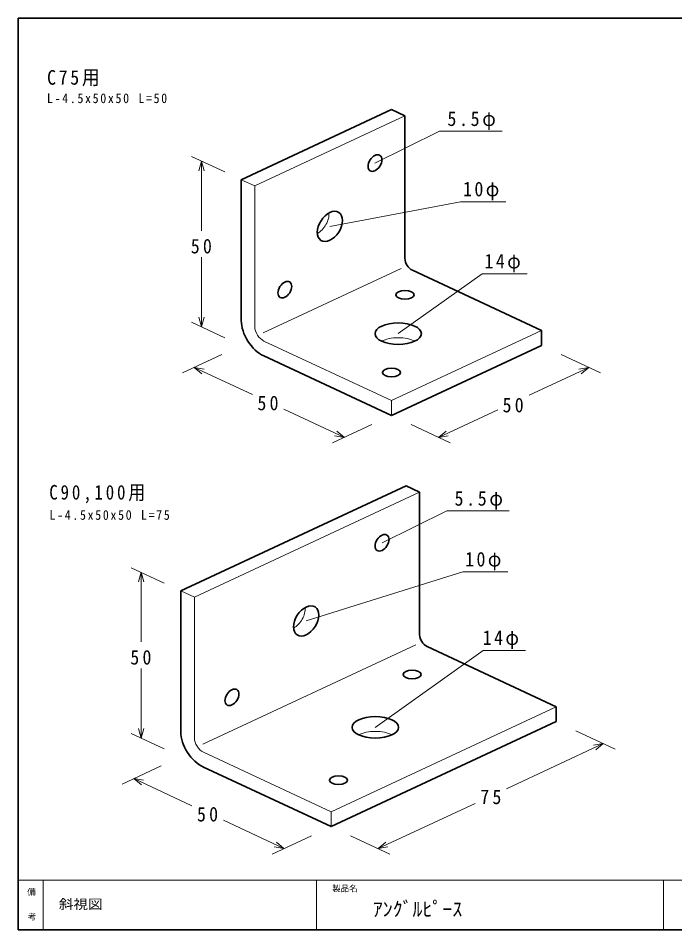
# Model space of a CAD drawing. Units: millimetres on the paper. Extents: x -195 to 195, y -138 to 138.
# Drawn here: x -194.8 to 3.4, y -137.5 to 137.5 of the extents above; entities that cross this region are included whole.
import ezdxf
from ezdxf.enums import TextEntityAlignment as Align

# ---------------------------------------------------------------- set-up
doc = ezdxf.new("R2010")
doc.units = ezdxf.units.MM
for name, color, linetype, lineweight in [('0-0_製品', 7, 'Continuous', 35), ('0-8_寸法', 4, 'Continuous', 18), ('F-0_枠', 4, 'Continuous', 18)]:
    doc.layers.add(name, color=color, linetype=linetype, lineweight=lineweight)
doc.layers.add('F-2_文字1', color=7, linetype='Continuous')
doc.layers.add('F-3_文字2', color=7, linetype='Continuous')
doc.styles.add('ＭＳ ゴシック', font='')
doc.styles.get('ＭＳ ゴシック').set_extended_font_data('MS Gothic')

msp = doc.modelspace()

# ---------------------------------------------------------------- linework, layer by layer
at = {"layer": '0-0_製品'}
for p, q in [((-127.428, 88.792), (-82.113, 109.922)), ((-82.113, 109.922), (-78.035, 108.021)), ((-78.035, 65.069), (-78.035, 108.021)), ((-127.428, 88.792), (-127.428, 46.292)), ((-82.113, 17.661), (-36.798, 38.792)), ((-120.63, 35.622), (-82.113, 17.661)), ((-73.617, -48.417), (-73.617, -5.465)), ((-145.668, -35.26), (-145.668, -77.76)), ((-71.307, -52.042), (-32.38, -70.195)), ((-32.38, -70.195), (-32.38, -74.695)), ((-100.353, -106.391), (-32.38, -74.695)), ((-138.871, -88.43), (-100.353, -106.391))]:
    msp.add_line(p, q, dxfattribs=at)
at = {"layer": '0-0_製品', "color": 4, "lineweight": 18}
for p, q in [((-123.35, 86.89), (-78.035, 108.021)), ((-127.428, 88.792), (-123.35, 86.89)), ((-123.35, 44.39), (-123.35, 86.89)), ((-100.692, 74.705), (-61.24, 82.144)), ((-120.812, 42.573), (-79.182, 61.986)), ((-82.113, 22.161), (-36.798, 43.292)), ((-120.631, 40.122), (-82.113, 22.161)), ((-82.113, 17.661), (-82.113, 22.161)), ((-141.59, -37.162), (-73.617, -5.465)), ((-107.857, -44.325), (-60.613, -29.529)), ((-145.668, -35.26), (-141.59, -37.162)), ((-141.59, -79.662), (-141.59, -37.162)), ((-139.052, -81.478), (-74.764, -51.5)), ((-100.353, -101.891), (-32.38, -70.195)), ((-138.871, -83.93), (-100.353, -101.891)), ((-100.353, -106.391), (-100.353, -101.891))]:
    msp.add_line(p, q, dxfattribs=at)
at = {"layer": '0-0_製品'}
for points in [[(-75.725, 61.444), (-36.798, 43.292), (-36.798, 38.792)], [(-145.668, -35.26), (-77.695, -3.564), (-73.617, -5.465)]]:
    msp.add_lwpolyline(points, dxfattribs=at)
for centre in [(-74.035, 65.069), (-69.617, -48.417)]:
    msp.add_arc(centre, 4, 180, 245, dxfattribs=at)
for centre, major_axis, ratio in [((-87.098, 93.795), (1.478, 2.319), 0.637), ((-100.692, 74.705), (2.687, 4.217), 0.637), ((-114.287, 55.616), (1.478, 2.319), 0.637), ((-78.035, 54.068), (2.75, 0), 0.466), ((-80.074, 42.341), (7, 0), 0.466), ((-82.113, 30.613), (2.75, 0), 0.466), ((-84.946, -20.748), (1.478, 2.319), 0.637), ((-107.857, -44.325), (2.687, 4.217), 0.637), ((-75.882, -60.474), (2.75, 0), 0.466), ((-130.261, -67.379), (1.478, 2.319), 0.637), ((-86.985, -76.428), (7, 0), 0.466), ((-98.087, -92.382), (2.75, 0), 0.466)]:
    msp.add_ellipse(centre, major_axis=major_axis, ratio=ratio, dxfattribs=at)
at = {"layer": '0-0_製品', "color": 4, "lineweight": 18}
for centre, major_axis, ratio, start_param, end_param in [((-104.771, 76.607), (2.687, 4.217), 0.637, 4.0046576, 5.5874541), ((-120.631, 43.122), (-1.923, 3.018), 0.637, 0.785343, 2.3562496), ((-80.074, 37.841), (7, 0), 0.466, 0.7611587, 2.3804339), ((-111.936, -42.423), (2.687, 4.217), 0.637, 4.0046576, 5.5874541), ((-138.871, -80.93), (-1.923, 3.018), 0.637, 0.785343, 2.3562496), ((-86.985, -80.928), (7, 0), 0.466, 0.7611587, 2.3804339)]:
    msp.add_ellipse(centre, major_axis=major_axis, ratio=ratio, start_param=start_param, end_param=end_param, dxfattribs=at)
at = {"layer": '0-0_製品'}
for centre in [(-120.631, 43.122), (-138.871, -80.93)]:
    msp.add_ellipse(centre, major_axis=(-4.807, 7.545), ratio=0.637, start_param=0.785343, end_param=2.3562496, dxfattribs=at)
at = {"layer": '0-8_寸法'}
for p, q in [((-67.571, 103.398), (-87.098, 93.795)), ((-67.571, 103.398), (-48.724, 103.398)), ((-132.428, 91.123), (-142.428, 95.786)), ((-139.428, 94.387), (-140.205, 91.489)), ((-139.428, 94.387), (-138.652, 91.489)), ((-139.428, 94.387), (-139.428, 73.387)), ((-61.24, 82.144), (-47.641, 82.144)), ((-139.428, 65.387), (-139.428, 44.387)), ((-80.074, 42.341), (-54.761, 60.394)), ((-54.761, 60.394), (-41.163, 60.394)), ((-139.428, 44.387), (-140.205, 47.285)), ((-139.428, 44.387), (-138.652, 47.285)), ((-132.428, 41.123), (-142.428, 45.786)), ((-145.175, 30.516), (-133.344, 36.033)), ((-30.882, 36.033), (-19.051, 30.516)), ((-141.626, 32.171), (-139.328, 30.243)), ((-141.626, 32.171), (-138.671, 31.65)), ((-141.626, 32.171), (-124.074, 23.987)), ((-40.526, 23.813), (-22.6, 32.171)), ((-22.6, 32.171), (-25.555, 31.65)), ((-22.6, 32.171), (-24.899, 30.243)), ((-114.609, 19.573), (-96.31, 11.04)), ((-67.916, 11.04), (-49.991, 19.399)), ((-88.029, 14.902), (-99.86, 9.385)), ((-76.198, 14.902), (-64.367, 9.385)), ((-96.31, 11.04), (-99.265, 11.561)), ((-96.31, 11.04), (-98.608, 12.969)), ((-67.916, 11.04), (-65.618, 12.969)), ((-67.916, 11.04), (-64.961, 11.561)), ((-65.419, -11.145), (-84.946, -20.748)), ((-65.419, -11.145), (-46.572, -11.145)), ((-150.668, -32.928), (-160.668, -28.265)), ((-157.668, -29.664), (-158.445, -32.562)), ((-157.668, -29.664), (-156.892, -32.562)), ((-157.668, -29.664), (-157.668, -50.664)), ((-60.613, -29.529), (-47.014, -29.529)), ((-157.668, -58.664), (-157.668, -79.664)), ((-157.668, -79.664), (-158.445, -76.767)), ((-157.668, -79.664), (-156.892, -76.767)), ((-150.668, -82.928), (-160.668, -78.265)), ((-26.464, -77.453), (-14.633, -82.97)), ((-47.437, -94.956), (-18.183, -81.315)), ((-18.183, -81.315), (-21.137, -81.836)), ((-18.183, -81.315), (-20.481, -83.243)), ((-151.584, -88.018), (-163.415, -93.535)), ((-159.865, -91.88), (-157.567, -93.809)), ((-159.865, -91.88), (-156.911, -92.401)), ((-159.865, -91.88), (-142.313, -100.065)), ((-86.156, -113.011), (-56.901, -99.37)), ((-132.849, -104.478), (-114.55, -113.011)), ((-106.268, -109.149), (-118.099, -114.666)), ((-94.437, -109.149), (-82.606, -114.666)), ((-114.55, -113.011), (-117.504, -112.49)), ((-114.55, -113.011), (-116.848, -111.083)), ((-86.156, -113.011), (-83.857, -111.083)), ((-86.156, -113.011), (-83.201, -112.49))]:
    msp.add_line(p, q, dxfattribs=at)
msp.add_lwpolyline([(-86.985, -76.428), (-54.423, -53.205), (-41.707, -53.205)], dxfattribs=at)
at = {"layer": 'F-0_枠', "color": 7, "lineweight": 35}
msp.add_line((-194.75, 137.5), (194.75, 137.5), dxfattribs=at)
at = {"layer": 'F-0_枠'}
for p, q in [((-194.75, -122.5), (194.75, -122.5)), ((-187.25, -122.5), (-187.25, -137.5)), ((-104.75, -122.5), (-104.75, -137.5)), ((0, -122.5), (0, -137.5))]:
    msp.add_line(p, q, dxfattribs=at)
at = {"layer": 'F-0_枠', "color": 7, "lineweight": 35}
msp.add_lwpolyline([(-194.75, 137.5), (-194.75, -137.5), (194.75, -137.5)], dxfattribs=at)

# ---------------------------------------------------------------- texts
at = {"layer": '0-8_寸法', "color": 3, "char_height": 4.399, "attachment_point": 7, "style": 'ＭＳ ゴシック'}
for s, insert in [('\\T1.3;\\W0.9;C75用', (-186.053, 116.935)), ('\\T1.3;\\W0.9;5.5φ', (-65.224, 103.797)), ('\\T1.27;\\W0.9;10φ', (-60.501, 82.581)), ('\\T1.27;\\W0.9;14φ', (-54.022, 60.831)), ('\\T1.34;\\W0.85;C90,100用', (-185.379, -8.849)), ('\\T1.3;\\W0.9;5.5φ', (-63.072, -10.746)), ('\\T1.27;\\W0.9;10φ', (-59.874, -29.092)), ('\\T1.27;\\W0.9;14φ', (-54.567, -52.768))]:
    msp.add_mtext(s, dxfattribs=dict(at, insert=insert))
at = {"layer": '0-8_寸法', "color": 7, "attachment_point": 7, "style": 'ＭＳ ゴシック'}
for s, insert, char_height in [('\\T1.28;\\W0.9;L-4.5x50x50\\~L=50', (-186.076, 111.847), 2.933), ('\\T1.36;\\W0.9;50', (-142.679, 66.491), 4.399), ('\\T1.36;\\W0.9;50', (-122.566, 19.161), 4.399), ('\\T1.36;\\W0.9;50', (-48.58, 18.538), 4.399), ('\\T1.28;\\W0.9;L-4.5x50x50\\~L=75', (-185.298, -13.873), 2.933), ('\\T1.36;\\W0.9;50', (-160.919, -57.561), 4.399), ('\\T1.36;\\W0.9;75', (-55.313, -99.664), 4.399), ('\\T1.36;\\W0.9;50', (-140.805, -104.89), 4.399)]:
    msp.add_mtext(s, dxfattribs=dict(at, insert=insert, char_height=char_height))
at = {"layer": 'F-2_文字1', "style": 'ＭＳ ゴシック'}
for s, p in [('備', (-192.039, -127.587)), ('製品名', (-100.023, -126.502)), ('考', (-191.86, -135.01))]:
    msp.add_text(s, height=1.833, dxfattribs=at).set_placement(p, align=Align.BOTTOM_LEFT)
at = {"layer": 'F-3_文字2', "style": 'ＭＳ ゴシック', "width": 1.1}
msp.add_text('斜視図', height=2.933, dxfattribs=at).set_placement((-182.486, -132.132), align=Align.BOTTOM_LEFT)
at = {"layer": 'F-3_文字2', "style": 'ＭＳ ゴシック'}
msp.add_text('ｱﾝｸﾞﾙﾋﾟｰｽ', height=4.399, dxfattribs=at).set_placement((-87.749, -134.791), align=Align.BOTTOM_LEFT)

doc.saveas('drawing.dxf')
